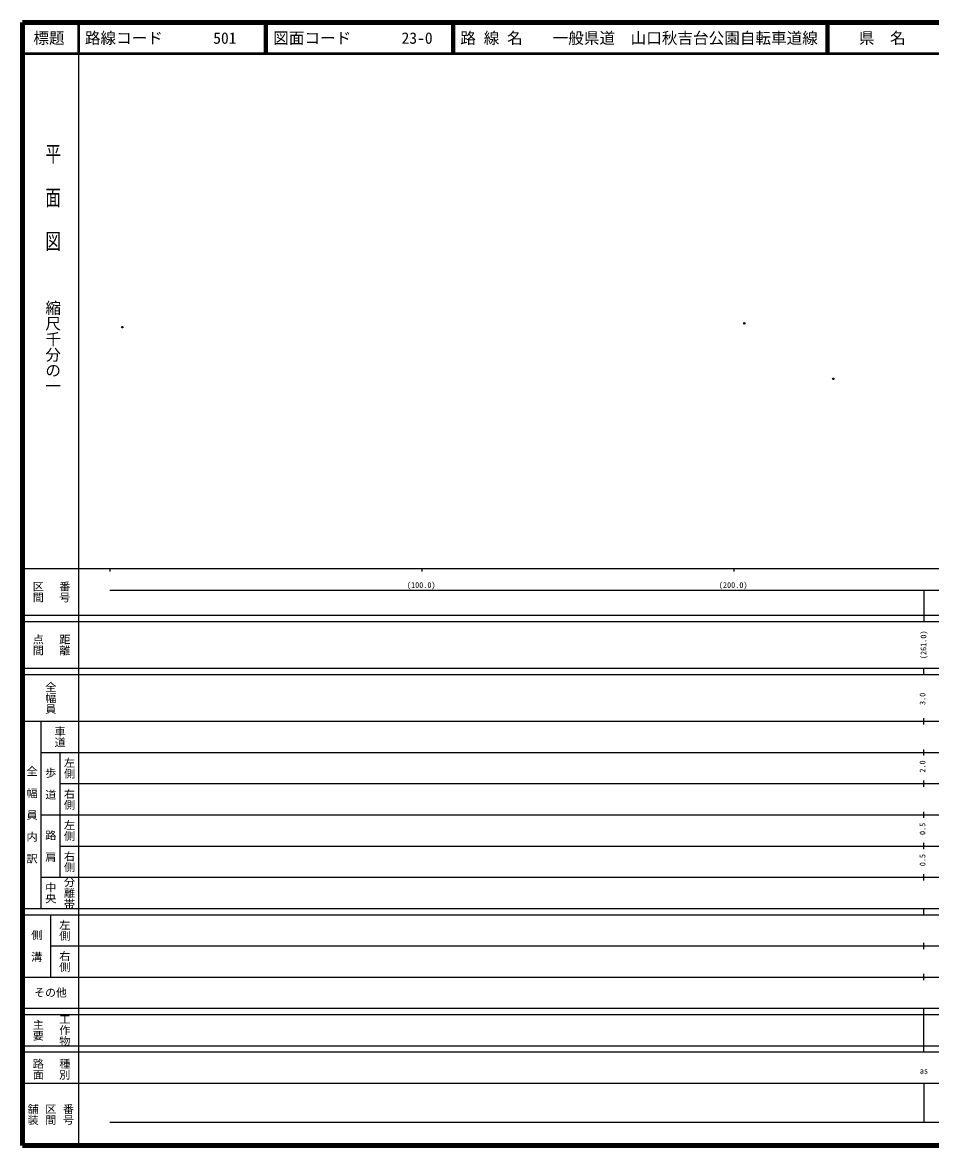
# Model space of a CAD drawing. Units: millimetres on the paper, with parts at other scales. Extents: x 40 to 680, y 20 to 380.
# Drawn here: x 40 to 331.1, y 20 to 380 of the extents above; entities that cross this region are included whole.
import ezdxf
from ezdxf.enums import TextEntityAlignment as Align

# ---------------------------------------------------------------- set-up
doc = ezdxf.new("R2010")
doc.units = ezdxf.units.MM
doc.header["$PDMODE"] = 32
doc.header["$PDSIZE"] = 0.5
doc.layers.add('M-OTRS', color=6, linetype='Continuous')
doc.layers.add('M-TTL-TXT', color=7, linetype='Continuous')
for name, color, linetype, lineweight in [('M-TTL', 2, 'Continuous', 140), ('M-TTL-BAND', 7, 'Continuous', 25), ('M-TTL-LINE', 7, 'Continuous', 50)]:
    doc.layers.add(name, color=color, linetype=linetype, lineweight=lineweight)
doc.styles.add('@ＭＳ ゴシック', font='')
doc.styles.add('ＭＳ ゴシック', font='')
doc.styles.get('@ＭＳ ゴシック').set_extended_font_data('@MS Gothic')
doc.styles.get('ＭＳ ゴシック').set_extended_font_data('MS Gothic')

msp = doc.modelspace()

# ---------------------------------------------------------------- linework, layer by layer
at = {"layer": 'M-OTRS'}
for p in [(72.042, 282.312), (271.408, 283.53), (299.952, 265.752)]:
    msp.add_point(p, dxfattribs=at)
at = {"layer": 'M-TTL'}
for p, q in [((40, 380), (40, 20)), ((680, 380), (40, 380)), ((40, 20), (680, 20))]:
    msp.add_line(p, q, dxfattribs=at)
at = {"layer": 'M-TTL-BAND'}
for p, q in [((58, 370), (58, 20)), ((40, 205), (579, 205)), ((68, 205), (68, 204)), ((168, 205), (168, 204)), ((268, 205), (268, 204)), ((68, 198), (579, 198)), ((329, 198), (329, 188)), ((40, 190), (579, 190)), ((40, 188), (579, 188)), ((40, 173), (579, 173)), ((329, 171), (329, 173)), ((40, 171), (579, 171)), ((40, 156), (579, 156)), ((46, 96), (46, 156)), ((329, 155), (329, 157)), ((46, 146), (579, 146)), ((52, 146), (52, 106)), ((329, 145), (329, 147)), ((329, 135), (329, 137)), ((52, 136), (579, 136)), ((46, 126), (579, 126)), ((329, 125), (329, 127)), ((52, 116), (579, 116)), ((329, 115), (329, 117)), ((46, 106), (579, 106)), ((329, 105), (329, 107)), ((40, 96), (579, 96)), ((40, 94), (579, 94)), ((49, 94), (49, 74)), ((329, 94), (329, 96)), ((49, 84), (579, 84)), ((329, 83), (329, 85)), ((40, 74), (579, 74)), ((329, 73), (329, 75)), ((40, 64), (579, 64)), ((40, 62), (579, 62)), ((329, 62), (329, 64)), ((329, 52), (329, 62)), ((40, 52), (579, 52)), ((329, 50), (329, 52)), ((40, 50), (579, 50)), ((40, 40), (579, 40)), ((329, 40), (329, 27.5)), ((68, 27.5), (579, 27.5))]:
    msp.add_line(p, q, dxfattribs=at)
at = {"layer": 'M-TTL-LINE'}
for p, q in [((58, 380), (58, 370)), ((117.75, 380), (117.75, 370)), ((118.25, 380), (118.25, 370)), ((177.75, 380), (177.75, 370)), ((178.25, 380), (178.25, 370)), ((297.75, 380), (297.75, 370)), ((298.25, 380), (298.25, 370)), ((40, 370), (680, 370))]:
    msp.add_line(p, q, dxfattribs=at)

# ---------------------------------------------------------------- texts
at = {"layer": 'M-TTL-BAND', "style": '@ＭＳ ゴシック', "width": 1.4}
msp.add_text('平  面  図', height=3.666, rotation=270, dxfattribs=at).set_placement((49.777, 306.475), align=Align.MIDDLE_RIGHT)
at = {"layer": 'M-TTL-BAND', "style": '@ＭＳ ゴシック'}
msp.add_text('縮尺千分の一', height=3.666, rotation=270, dxfattribs=at).set_placement((49.777, 261.03), align=Align.MIDDLE_RIGHT)
for s, p in [('区間', (45, 197.5)), ('番号', (53.5, 197.5)), ('点間', (45, 180.5)), ('距離', (53.5, 180.5)), ('全幅員', (49, 163.5)), ('車道', (52, 151)), ('左側', (55, 141)), ('全\u3000幅\u3000員\u3000内\u3000訳', (43, 126)), ('歩\u3000道', (49, 136)), ('右側', (55, 131)), ('左側', (55, 121)), ('路\u3000肩', (49, 116)), ('右側', (55, 111)), ('分離帯', (55, 101)), ('中央', (49, 101)), ('左側', (53.5, 89)), ('側\u3000溝', (44.5, 84)), ('右側', (53.5, 79)), ('工作物', (53.5, 57)), ('主要', (45, 57)), ('路面', (45, 44.5)), ('種別', (53.5, 44.5)), ('舗装', (43.333, 30)), ('区間', (49, 30)), ('番号', (54.667, 30))]:
    msp.add_text(s, height=2.566, rotation=270, dxfattribs=at).set_placement(p, align=Align.MIDDLE_CENTER)
at = {"layer": 'M-TTL-BAND', "style": 'ＭＳ ゴシック'}
for s, p in [('(100.0)', (167.844, 198.195)), ('(200.0)', (267.844, 198.195)), ('as', (329, 42.5))]:
    msp.add_text(s, height=1.833, dxfattribs=at).set_placement(p, align=Align.BOTTOM_CENTER)
for s, p in [('(261.0)', (330.289, 180.5)), ('3.0', (330, 163.174)), ('2.0', (330, 141.5)), ('0.5', (330, 121.5)), ('0.5', (330, 111.5))]:
    msp.add_text(s, height=1.833, rotation=90, dxfattribs=at).set_placement(p, align=Align.BOTTOM_CENTER)
msp.add_text('その他', height=2.566, dxfattribs=at).set_placement((49, 69), align=Align.MIDDLE_CENTER)
at = {"layer": 'M-TTL-TXT', "style": 'ＭＳ ゴシック'}
for s, p in [('標題', (48.5, 375)), ('県\u3000名', (315.625, 375))]:
    msp.add_text(s, height=3.666, dxfattribs=at).set_placement(p, align=Align.MIDDLE_CENTER)
for s, p in [('路線コード', (60, 375)), ('501', (101.142, 375)), ('図面コード', (120.38, 375)), ('23-0', (161.521, 375)), ('路 線 名', (180.38, 375)), ('一般県道\u3000山口秋吉台公園自転車道線', (209.969, 375))]:
    msp.add_text(s, height=3.666, dxfattribs=at).set_placement(p, align=Align.MIDDLE_LEFT)

doc.saveas('drawing.dxf')
